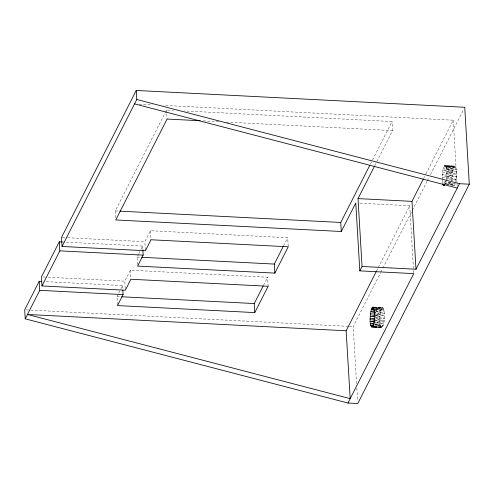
<?xml version="1.0" encoding="UTF-8"?>
<svg xmlns="http://www.w3.org/2000/svg" width="494" height="494" viewBox="0 0 494 494"><rect width="100%" height="100%" fill="white"/><g stroke="black" fill="none" stroke-linecap="round" stroke-linejoin="round"><path stroke-width="0.37" stroke-dasharray="2.47 1.85" d="M373.995 307.342L382.294 307.768C379.54 313.653 378.707 321.792 381.584 327.676L382.177 327.522C384.925 321.643 385.765 313.499 382.881 307.614L373.075 307.114L382.881 307.614L373.625 307.645L383.894 309.324L374.094 308.818L384.252 311.066L374.446 310.559L384.462 313.258L374.662 312.758L384.53 315.752L374.724 315.252L384.437 318.371L374.631 317.87L384.19 320.946L374.007 322.786L383.813 323.292L373.526 324.749L383.332 325.25L372.964 326.194L382.77 326.695L372.371 327.022L382.177 327.522L372.519 327.201L381.584 327.676L374.186 326.942M455.783 181.767C456.308 176.71 457.654 170.615 454.851 166.095L444.452 165.743L442.815 169.979L442.149 179.384M446.662 179.087L451.905 178.019L442.099 177.519L451.998 175.401L442.192 174.895L452.245 172.826L442.815 169.979L452.621 170.479L443.297 168.016L453.103 168.516L443.859 166.571L453.659 167.071L444.452 165.743L454.258 166.243L445.045 165.589L445.594 166.12L454.851 166.095L453.659 167.071L452.621 170.479L451.967 180.514M446.255 179.507L445.119 184.194M455.11 184.213L454.14 186.003M115.639 217.693L115.232 210.913L166.546 110.008L173.474 110.366M117.467 304.817L116.979 296.524L118.369 293.782M118.721 293.096L120.462 289.675M120.814 288.99L122.555 285.563L43.787 281.531M125.235 288.706L124.784 281.172L130.36 270.206L267.625 277.233L268.162 286.273M137.505 264.58L137.054 257.047L138.45 254.305M138.795 253.62L140.543 250.192M140.889 249.507L142.63 246.08L63.102 242.004M145.36 249.976L144.865 241.69L150.442 230.723L287.706 237.744L288.243 246.79M263.506 285.334L267.625 277.233M283.587 245.845L287.706 237.744M370.42 164.113L372.167 160.68M372.519 159.994L392.063 121.555L184.25 110.915M374.785 165.626L392.6 130.595L392.063 121.555M376.539 271.008L377.935 268.261M378.287 267.575L409.724 205.751L358.101 203.108M423.5 178.661L425.6 174.536M425.952 173.845L453.233 120.196L163.81 105.383M356.563 383.542L353.179 326.62L380.454 272.991M380.806 272.299L382.554 268.866M382.906 268.174L411.928 211.105M412.28 210.413L426.964 181.539M427.316 180.847L429.064 177.408M430.459 174.66L463.681 109.335M375.792 317.827L380.034 316.92L375.508 316.691M375.971 315.234L380.275 314.351L375.199 312.813M375.44 320.458L379.942 319.538L375.415 319.309M451.065 180.341L456.16 179.421L446.595 176.346L446.409 169.041L445.594 166.12L455.394 166.626M375.576 322.817L380.003 322.032L375.477 321.804M446.804 181.415L442.377 182.193L442.612 183.36M450.639 182.496L445.489 183.231L455.295 183.731L444.933 184.67M443.458 183.848L451.454 182.792M375.125 324.898L380.219 324.231L374.94 323.959M449.664 184.657L452.535 184.447L453.004 185.627M374.106 326.435L380.571 325.972L374.538 325.663M451.763 185.269L454.739 185.176L449.46 184.904M139.178 104.117L152.263 104.79M203.262 120.907L219.422 121.734M226.351 122.086L392.6 130.595M442.439 172.326L452.245 172.826M456.16 179.421L446.354 178.921L446.595 176.346L456.4 176.852L446.687 173.721L456.493 174.221L446.625 171.233L456.431 171.739L446.409 169.041L456.215 169.541L446.057 167.299L455.863 167.799L445.594 166.12M450.676 182.619L442.377 182.193L442.161 180.007M446.502 184.138L452.535 184.447L452.183 182.7M115.232 210.913L119.085 211.111M62.275 237.46L66.863 237.694M67.629 237.738L144.865 241.69M137.054 257.047L140.889 257.244M42.959 276.986L45.257 277.103M48.313 277.258L124.784 281.172M373.625 307.645L383.43 308.145M374.909 308.25L381.695 308.596L373.902 307.472M116.979 296.524L120.814 296.721M375.1 309.732L381.133 310.041L375.446 308.843M375.372 311.733L380.652 312.004L375.631 310.677M375.749 314.116L380.275 314.351M374.384 320.439L384.19 320.946M374.248 326.8L381.035 327.145M26.238 309.886L30.085 310.084M30.856 310.121L348.566 326.386M349.332 326.423L353.179 326.62M453.233 120.196L456.993 183.496M457.043 184.262L457.222 187.312M409.724 205.751L413.756 273.627M356.835 388.154L357.57 400.461M166.546 110.008L166.725 113.027M166.774 113.781L167.083 119.054M150.442 230.723L150.979 239.763M142.63 246.08L142.859 249.847M130.36 270.206L130.898 279.252M122.555 285.563L122.778 289.33"/><path stroke-width="0.74" d="M370.469 313.844C370.327 318.173 369.197 323.416 371.778 327.176L372.371 327.022C375.119 321.137 375.959 312.998 373.075 307.114L372.488 307.268L371.334 309.54L370.469 313.844L374.995 314.079M41.496 281.413L39.199 281.296L24.7 309.806L25.237 318.846L347.943 403.036L357.749 403.542L469.3 184.194L464.731 107.272L136.251 90.458L61.509 237.423L62.046 246.463L145.403 250.73L150.979 239.763L288.243 246.79L274.855 273.114L137.591 266.087L143.167 255.12L142.859 249.847M62.337 241.967L59.28 241.813L41.434 276.906L41.971 285.946L125.322 290.213L130.898 279.252L268.162 286.273L254.774 312.591L117.516 305.57L123.092 294.603L122.821 290.083M25.237 318.846L39.736 290.336L39.199 281.296M41.971 285.946L59.817 250.853L59.28 241.813M62.046 246.463L136.789 99.498L136.251 90.458M254.774 312.591L254.237 303.551L263.16 286.007M274.855 273.114L274.318 264.074L283.241 246.525M200.181 120.746L167.083 119.054L115.769 219.954L341.286 231.501L340.749 222.454L369.722 165.484M341.286 231.501L355.785 202.985L359.823 270.866L413.756 273.627L347.943 403.036M359.823 270.866L362.053 266.476L358.02 198.6L374.44 166.317M346.146 330.776L27.466 314.462L350.178 398.652L346.146 330.776L376.187 271.694M362.053 266.476L415.991 269.236L411.959 201.361L423.148 179.353M415.991 269.236L459.494 183.694L469.3 184.194M444.933 184.67L443.742 185.651L442.729 183.947M374.378 318.13L370.136 319.038L374.662 319.272M375.249 315.382L370.228 316.419L374.755 316.648M374.693 320.612L370.197 321.532L374.724 321.761M374.1 323.076L370.414 323.724L374.18 323.922M373.674 325.089L370.766 325.466L373.779 325.62M444.674 185.269L443.198 185.12L444.631 185.022M372.711 326.793L371.229 326.645L373.384 326.491M443.198 185.12L444.705 185.201M358.02 198.6L411.959 201.361M119.851 211.148L340.749 222.454M59.817 250.853L143.167 255.12M141.655 257.281L274.318 264.074M373.995 307.342L372.488 307.268L373.902 307.472M39.736 290.336L123.092 294.603M374.156 308.213L371.889 308.095L374.026 308.54M121.58 296.764L254.237 303.551M374.347 309.695L371.334 309.54L374.915 310.485M374.619 311.695L370.846 311.498L374.471 312.597M371.229 326.645L373.495 326.762M136.789 99.498L459.494 183.694M134.559 103.882L457.265 188.072"/></g></svg>
